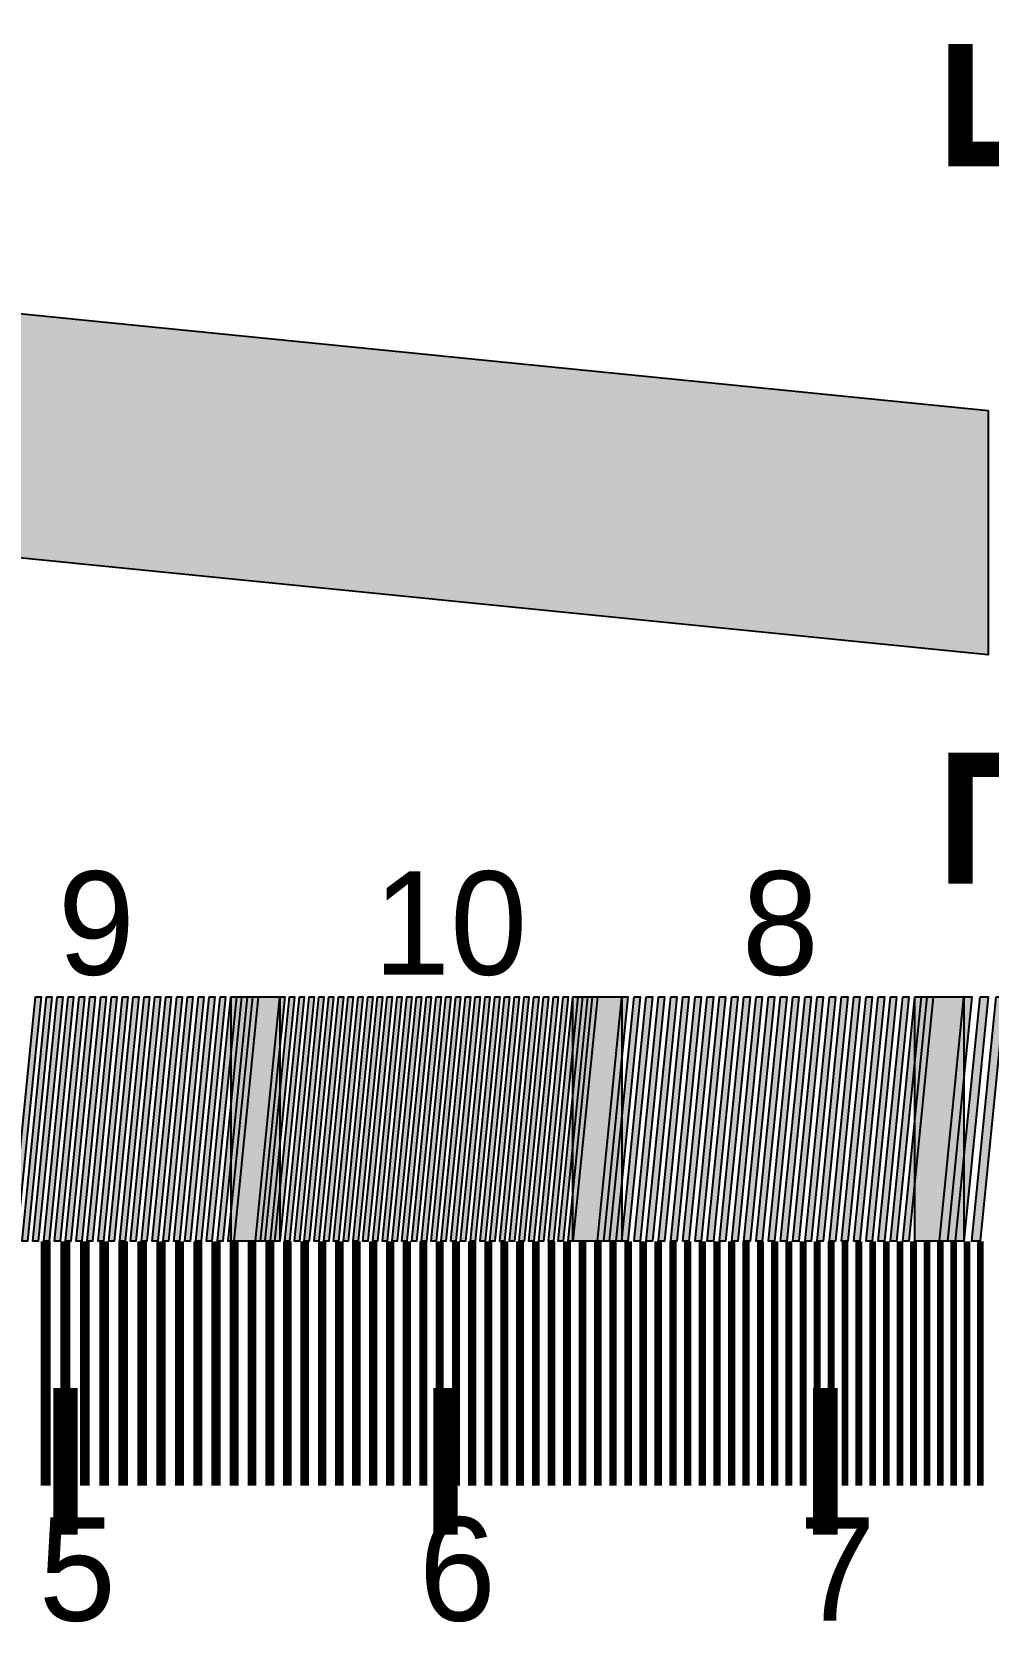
# Model space of a CAD drawing. Header units: millimetres. Extents: x 0 to 1582, y 0 to 984.
# Drawn here: x 754.5 to 911.1, y 181.9 to 442.3 of the extents above; entities that cross this region are included whole.
import ezdxf

# ---------------------------------------------------------------- set-up
doc = ezdxf.new("R2010")
doc.units = ezdxf.units.MM
for name, color, linetype in [('LABELS', 7, 'Continuous'), ('PERIPHERY', 7, 'Continuous'), ('SFR', 7, 'Continuous')]:
    doc.layers.add(name, color=color, linetype=linetype)

msp = doc.modelspace()

# ---------------------------------------------------------------- hatches: boundary and pattern name
at = {"layer": 'PERIPHERY', "true_color": 0x000000}
h = msp.add_hatch(color=7, dxfattribs=at)
h.dxf.hatch_style = 1
h.paths.add_polyline_path([(755.12, 284.25), (756.01, 284.25), (752.01, 244.25), (751.12, 244.25), (755.12, 284.25)])
h = msp.add_hatch(color=7, dxfattribs=at)
h.dxf.hatch_style = 1
h.paths.add_polyline_path([(756.9, 284.25), (757.78, 284.25), (753.78, 244.25), (752.9, 244.25), (756.9, 284.25)])
h = msp.add_hatch(color=7, dxfattribs=at)
h.dxf.hatch_style = 1
h.paths.add_polyline_path([(758.67, 284.25), (759.56, 284.25), (755.56, 244.25), (754.67, 244.25), (758.67, 284.25)])
h = msp.add_hatch(color=7, dxfattribs=at)
h.dxf.hatch_style = 1
h.paths.add_polyline_path([(760.45, 284.25), (761.34, 284.25), (757.34, 244.25), (756.45, 244.25), (760.45, 284.25)])
h = msp.add_hatch(color=7, dxfattribs=at)
h.dxf.hatch_style = 1
h.paths.add_polyline_path([(762.23, 284.25), (763.12, 284.25), (759.12, 244.25), (758.23, 244.25), (762.23, 284.25)])
h = msp.add_hatch(color=7, dxfattribs=at)
h.dxf.hatch_style = 1
h.paths.add_polyline_path([(764.01, 284.25), (764.89, 284.25), (760.9, 244.25), (760.01, 244.25), (764.01, 284.25)])
h = msp.add_hatch(color=7, dxfattribs=at)
h.dxf.hatch_style = 1
h.paths.add_polyline_path([(765.78, 284.25), (766.67, 284.25), (762.67, 244.25), (761.78, 244.25), (765.78, 284.25)])
h = msp.add_hatch(color=7, dxfattribs=at)
h.dxf.hatch_style = 1
h.paths.add_polyline_path([(767.56, 284.25), (768.45, 284.25), (764.45, 244.25), (763.56, 244.25), (767.56, 284.25)])
h = msp.add_hatch(color=7, dxfattribs=at)
h.dxf.hatch_style = 1
h.paths.add_polyline_path([(769.34, 284.25), (770.23, 284.25), (766.23, 244.25), (765.34, 244.25), (769.34, 284.25)])
h = msp.add_hatch(color=7, dxfattribs=at)
h.dxf.hatch_style = 1
h.paths.add_polyline_path([(771.12, 284.25), (772, 284.25), (768.01, 244.25), (767.12, 244.25), (771.12, 284.25)])
h = msp.add_hatch(color=7, dxfattribs=at)
h.dxf.hatch_style = 1
h.paths.add_polyline_path([(772.89, 284.25), (773.78, 284.25), (769.78, 244.25), (768.89, 244.25), (772.89, 284.25)])
h = msp.add_hatch(color=7, dxfattribs=at)
h.dxf.hatch_style = 1
h.paths.add_polyline_path([(774.67, 284.25), (775.56, 284.25), (771.56, 244.25), (770.67, 244.25), (774.67, 284.25)])
h = msp.add_hatch(color=7, dxfattribs=at)
h.dxf.hatch_style = 1
h.paths.add_polyline_path([(776.45, 284.25), (777.34, 284.25), (773.34, 244.25), (772.45, 244.25), (776.45, 284.25)])
h = msp.add_hatch(color=7, dxfattribs=at)
h.dxf.hatch_style = 1
h.paths.add_polyline_path([(778.23, 284.25), (779.12, 284.25), (775.12, 244.25), (774.23, 244.25), (778.23, 284.25)])
h = msp.add_hatch(color=7, dxfattribs=at)
h.dxf.hatch_style = 1
h.paths.add_polyline_path([(780, 284.25), (780.89, 284.25), (776.9, 244.25), (776.01, 244.25), (780, 284.25)])
h = msp.add_hatch(color=7, dxfattribs=at)
h.dxf.hatch_style = 1
h.paths.add_polyline_path([(781.78, 284.25), (782.67, 284.25), (778.67, 244.25), (777.78, 244.25), (781.78, 284.25)])
h = msp.add_hatch(color=7, dxfattribs=at)
h.dxf.hatch_style = 1
h.paths.add_polyline_path([(783.56, 284.25), (784.45, 284.25), (780.45, 244.25), (779.56, 244.25), (783.56, 284.25)])
h = msp.add_hatch(color=7, dxfattribs=at)
h.dxf.hatch_style = 1
h.paths.add_polyline_path([(785.34, 284.25), (786.23, 284.25), (782.23, 244.25), (781.34, 244.25), (785.34, 284.25)])
h = msp.add_hatch(color=7, dxfattribs=at)
h.dxf.hatch_style = 1
h.paths.add_polyline_path([(787.11, 284.25), (788.01, 284.25), (784, 244.25), (783.12, 244.25), (787.11, 284.25)])
h = msp.add_hatch(color=7, dxfattribs=at)
h.dxf.hatch_style = 1
h.paths.add_polyline_path([(788.89, 284.25), (789.78, 284.25), (785.78, 244.25), (784.89, 244.25), (788.89, 284.25)])
h = msp.add_hatch(color=7, dxfattribs=at)
h.dxf.hatch_style = 1
h.paths.add_polyline_path([(790.67, 284.25), (791.56, 284.25), (787.56, 244.25), (786.67, 244.25), (790.67, 284.25)])
h = msp.add_hatch(color=7, dxfattribs=at)
h.dxf.hatch_style = 1
h.paths.add_polyline_path([(787.12, 284.25), (795.12, 284.25), (795.12, 244.25), (787.12, 244.25), (787.12, 284.25)])
h = msp.add_hatch(color=7, dxfattribs=at)
h.dxf.hatch_style = 1
h.paths.add_polyline_path([(795.12, 284.25), (795.92, 284.25), (791.92, 244.25), (791.12, 244.25), (795.12, 284.25)])
h = msp.add_hatch(color=7, dxfattribs=at)
h.dxf.hatch_style = 1
h.paths.add_polyline_path([(796.72, 284.25), (797.52, 284.25), (793.52, 244.25), (792.72, 244.25), (796.72, 284.25)])
h = msp.add_hatch(color=7, dxfattribs=at)
h.dxf.hatch_style = 1
h.paths.add_polyline_path([(798.32, 284.25), (799.12, 284.25), (795.12, 244.25), (794.32, 244.25), (798.32, 284.25)])
h = msp.add_hatch(color=7, dxfattribs=at)
h.dxf.hatch_style = 1
h.paths.add_polyline_path([(799.92, 284.25), (800.72, 284.25), (796.72, 244.25), (795.92, 244.25), (799.92, 284.25)])
h = msp.add_hatch(color=7, dxfattribs=at)
h.dxf.hatch_style = 1
h.paths.add_polyline_path([(801.52, 284.25), (802.32, 284.25), (798.32, 244.25), (797.52, 244.25), (801.52, 284.25)])
h = msp.add_hatch(color=7, dxfattribs=at)
h.dxf.hatch_style = 1
h.paths.add_polyline_path([(803.12, 284.25), (803.92, 284.25), (799.92, 244.25), (799.12, 244.25), (803.12, 284.25)])
h = msp.add_hatch(color=7, dxfattribs=at)
h.dxf.hatch_style = 1
h.paths.add_polyline_path([(804.72, 284.25), (805.52, 284.25), (801.52, 244.25), (800.72, 244.25), (804.72, 284.25)])
h = msp.add_hatch(color=7, dxfattribs=at)
h.dxf.hatch_style = 1
h.paths.add_polyline_path([(806.32, 284.25), (807.12, 284.25), (803.12, 244.25), (802.32, 244.25), (806.32, 284.25)])
h = msp.add_hatch(color=7, dxfattribs=at)
h.dxf.hatch_style = 1
h.paths.add_polyline_path([(807.92, 284.25), (808.72, 284.25), (804.72, 244.25), (803.92, 244.25), (807.92, 284.25)])
h = msp.add_hatch(color=7, dxfattribs=at)
h.dxf.hatch_style = 1
h.paths.add_polyline_path([(809.52, 284.25), (810.32, 284.25), (806.32, 244.25), (805.52, 244.25), (809.52, 284.25)])
h = msp.add_hatch(color=7, dxfattribs=at)
h.dxf.hatch_style = 1
h.paths.add_polyline_path([(811.12, 284.25), (811.92, 284.25), (807.92, 244.25), (807.12, 244.25), (811.12, 284.25)])
h = msp.add_hatch(color=7, dxfattribs=at)
h.dxf.hatch_style = 1
h.paths.add_polyline_path([(812.72, 284.25), (813.52, 284.25), (809.52, 244.25), (808.72, 244.25), (812.72, 284.25)])
h = msp.add_hatch(color=7, dxfattribs=at)
h.dxf.hatch_style = 1
h.paths.add_polyline_path([(814.32, 284.25), (815.12, 284.25), (811.12, 244.25), (810.32, 244.25), (814.32, 284.25)])
h = msp.add_hatch(color=7, dxfattribs=at)
h.dxf.hatch_style = 1
h.paths.add_polyline_path([(815.92, 284.25), (816.72, 284.25), (812.72, 244.25), (811.92, 244.25), (815.92, 284.25)])
h = msp.add_hatch(color=7, dxfattribs=at)
h.dxf.hatch_style = 1
h.paths.add_polyline_path([(817.52, 284.25), (818.32, 284.25), (814.32, 244.25), (813.52, 244.25), (817.52, 284.25)])
h = msp.add_hatch(color=7, dxfattribs=at)
h.dxf.hatch_style = 1
h.paths.add_polyline_path([(819.12, 284.25), (819.92, 284.25), (815.92, 244.25), (815.12, 244.25), (819.12, 284.25)])
h = msp.add_hatch(color=7, dxfattribs=at)
h.dxf.hatch_style = 1
h.paths.add_polyline_path([(820.72, 284.25), (821.52, 284.25), (817.52, 244.25), (816.72, 244.25), (820.72, 284.25)])
h = msp.add_hatch(color=7, dxfattribs=at)
h.dxf.hatch_style = 1
h.paths.add_polyline_path([(822.32, 284.25), (823.12, 284.25), (819.12, 244.25), (818.32, 244.25), (822.32, 284.25)])
h = msp.add_hatch(color=7, dxfattribs=at)
h.dxf.hatch_style = 1
h.paths.add_polyline_path([(823.92, 284.25), (824.72, 284.25), (820.72, 244.25), (819.92, 244.25), (823.92, 284.25)])
h = msp.add_hatch(color=7, dxfattribs=at)
h.dxf.hatch_style = 1
h.paths.add_polyline_path([(825.52, 284.25), (826.32, 284.25), (822.32, 244.25), (821.52, 244.25), (825.52, 284.25)])
h = msp.add_hatch(color=7, dxfattribs=at)
h.dxf.hatch_style = 1
h.paths.add_polyline_path([(827.12, 284.25), (827.92, 284.25), (823.92, 244.25), (823.12, 244.25), (827.12, 284.25)])
h = msp.add_hatch(color=7, dxfattribs=at)
h.dxf.hatch_style = 1
h.paths.add_polyline_path([(828.72, 284.25), (829.52, 284.25), (825.52, 244.25), (824.72, 244.25), (828.72, 284.25)])
h = msp.add_hatch(color=7, dxfattribs=at)
h.dxf.hatch_style = 1
h.paths.add_polyline_path([(830.32, 284.25), (831.12, 284.25), (827.12, 244.25), (826.32, 244.25), (830.32, 284.25)])
h = msp.add_hatch(color=7, dxfattribs=at)
h.dxf.hatch_style = 1
h.paths.add_polyline_path([(831.92, 284.25), (832.72, 284.25), (828.72, 244.25), (827.92, 244.25), (831.92, 284.25)])
h = msp.add_hatch(color=7, dxfattribs=at)
h.dxf.hatch_style = 1
h.paths.add_polyline_path([(833.52, 284.25), (834.32, 284.25), (830.32, 244.25), (829.52, 244.25), (833.52, 284.25)])
h = msp.add_hatch(color=7, dxfattribs=at)
h.dxf.hatch_style = 1
h.paths.add_polyline_path([(835.12, 284.25), (835.92, 284.25), (831.92, 244.25), (831.12, 244.25), (835.12, 284.25)])
h = msp.add_hatch(color=7, dxfattribs=at)
h.dxf.hatch_style = 1
h.paths.add_polyline_path([(836.72, 284.25), (837.52, 284.25), (833.52, 244.25), (832.72, 244.25), (836.72, 284.25)])
h = msp.add_hatch(color=7, dxfattribs=at)
h.dxf.hatch_style = 1
h.paths.add_polyline_path([(838.32, 284.25), (839.12, 284.25), (835.12, 244.25), (834.32, 244.25), (838.32, 284.25)])
h = msp.add_hatch(color=7, dxfattribs=at)
h.dxf.hatch_style = 1
h.paths.add_polyline_path([(839.92, 284.25), (840.72, 284.25), (836.72, 244.25), (835.92, 244.25), (839.92, 284.25)])
h = msp.add_hatch(color=7, dxfattribs=at)
h.dxf.hatch_style = 1
h.paths.add_polyline_path([(841.52, 284.25), (842.32, 284.25), (838.32, 244.25), (837.52, 244.25), (841.52, 284.25)])
h = msp.add_hatch(color=7, dxfattribs=at)
h.dxf.hatch_style = 1
h.paths.add_polyline_path([(843.12, 284.25), (843.92, 284.25), (839.92, 244.25), (839.12, 244.25), (843.12, 284.25)])
h = msp.add_hatch(color=7, dxfattribs=at)
h.dxf.hatch_style = 1
h.paths.add_polyline_path([(844.72, 284.25), (845.52, 284.25), (841.52, 244.25), (840.72, 244.25), (844.72, 284.25)])
h = msp.add_hatch(color=7, dxfattribs=at)
h.dxf.hatch_style = 1
h.paths.add_polyline_path([(846.32, 284.25), (847.12, 284.25), (843.12, 244.25), (842.32, 244.25), (846.32, 284.25)])
h = msp.add_hatch(color=7, dxfattribs=at)
h.dxf.hatch_style = 1
h.paths.add_polyline_path([(843.12, 284.25), (851.12, 284.25), (851.12, 244.25), (843.12, 244.25), (843.12, 284.25)])
h = msp.add_hatch(color=7, dxfattribs=at)
h.dxf.hatch_style = 1
h.paths.add_polyline_path([(851.12, 284.25), (852.12, 284.25), (848.12, 244.25), (847.12, 244.25), (851.12, 284.25)])
h = msp.add_hatch(color=7, dxfattribs=at)
h.dxf.hatch_style = 1
h.paths.add_polyline_path([(853.12, 284.25), (854.12, 284.25), (850.12, 244.25), (849.12, 244.25), (853.12, 284.25)])
h = msp.add_hatch(color=7, dxfattribs=at)
h.dxf.hatch_style = 1
h.paths.add_polyline_path([(855.12, 284.25), (856.12, 284.25), (852.12, 244.25), (851.12, 244.25), (855.12, 284.25)])
h = msp.add_hatch(color=7, dxfattribs=at)
h.dxf.hatch_style = 1
h.paths.add_polyline_path([(857.12, 284.25), (858.12, 284.25), (854.12, 244.25), (853.12, 244.25), (857.12, 284.25)])
h = msp.add_hatch(color=7, dxfattribs=at)
h.dxf.hatch_style = 1
h.paths.add_polyline_path([(859.12, 284.25), (860.12, 284.25), (856.12, 244.25), (855.12, 244.25), (859.12, 284.25)])
h = msp.add_hatch(color=7, dxfattribs=at)
h.dxf.hatch_style = 1
h.paths.add_polyline_path([(861.12, 284.25), (862.12, 284.25), (858.12, 244.25), (857.12, 244.25), (861.12, 284.25)])
h = msp.add_hatch(color=7, dxfattribs=at)
h.dxf.hatch_style = 1
h.paths.add_polyline_path([(863.12, 284.25), (864.12, 284.25), (860.12, 244.25), (859.12, 244.25), (863.12, 284.25)])
h = msp.add_hatch(color=7, dxfattribs=at)
h.dxf.hatch_style = 1
h.paths.add_polyline_path([(865.12, 284.25), (866.12, 284.25), (862.12, 244.25), (861.12, 244.25), (865.12, 284.25)])
h = msp.add_hatch(color=7, dxfattribs=at)
h.dxf.hatch_style = 1
h.paths.add_polyline_path([(867.12, 284.25), (868.12, 284.25), (864.12, 244.25), (863.12, 244.25), (867.12, 284.25)])
h = msp.add_hatch(color=7, dxfattribs=at)
h.dxf.hatch_style = 1
h.paths.add_polyline_path([(869.12, 284.25), (870.12, 284.25), (866.12, 244.25), (865.12, 244.25), (869.12, 284.25)])
h = msp.add_hatch(color=7, dxfattribs=at)
h.dxf.hatch_style = 1
h.paths.add_polyline_path([(871.12, 284.25), (872.12, 284.25), (868.12, 244.25), (867.12, 244.25), (871.12, 284.25)])
h = msp.add_hatch(color=7, dxfattribs=at)
h.dxf.hatch_style = 1
h.paths.add_polyline_path([(873.12, 284.25), (874.12, 284.25), (870.12, 244.25), (869.12, 244.25), (873.12, 284.25)])
h = msp.add_hatch(color=7, dxfattribs=at)
h.dxf.hatch_style = 1
h.paths.add_polyline_path([(875.12, 284.25), (876.12, 284.25), (872.12, 244.25), (871.12, 244.25), (875.12, 284.25)])
h = msp.add_hatch(color=7, dxfattribs=at)
h.dxf.hatch_style = 1
h.paths.add_polyline_path([(877.12, 284.25), (878.12, 284.25), (874.12, 244.25), (873.12, 244.25), (877.12, 284.25)])
h = msp.add_hatch(color=7, dxfattribs=at)
h.dxf.hatch_style = 1
h.paths.add_polyline_path([(879.12, 284.25), (880.12, 284.25), (876.12, 244.25), (875.12, 244.25), (879.12, 284.25)])
h = msp.add_hatch(color=7, dxfattribs=at)
h.dxf.hatch_style = 1
h.paths.add_polyline_path([(881.12, 284.25), (882.12, 284.25), (878.12, 244.25), (877.12, 244.25), (881.12, 284.25)])
h = msp.add_hatch(color=7, dxfattribs=at)
h.dxf.hatch_style = 1
h.paths.add_polyline_path([(883.12, 284.25), (884.12, 284.25), (880.12, 244.25), (879.12, 244.25), (883.12, 284.25)])
h = msp.add_hatch(color=7, dxfattribs=at)
h.dxf.hatch_style = 1
h.paths.add_polyline_path([(885.12, 284.25), (886.12, 284.25), (882.12, 244.25), (881.12, 244.25), (885.12, 284.25)])
h = msp.add_hatch(color=7, dxfattribs=at)
h.dxf.hatch_style = 1
h.paths.add_polyline_path([(887.12, 284.25), (888.12, 284.25), (884.12, 244.25), (883.12, 244.25), (887.12, 284.25)])
h = msp.add_hatch(color=7, dxfattribs=at)
h.dxf.hatch_style = 1
h.paths.add_polyline_path([(889.12, 284.25), (890.12, 284.25), (886.12, 244.25), (885.12, 244.25), (889.12, 284.25)])
h = msp.add_hatch(color=7, dxfattribs=at)
h.dxf.hatch_style = 1
h.paths.add_polyline_path([(891.12, 284.25), (892.12, 284.25), (888.12, 244.25), (887.12, 244.25), (891.12, 284.25)])
h = msp.add_hatch(color=7, dxfattribs=at)
h.dxf.hatch_style = 1
h.paths.add_polyline_path([(893.12, 284.25), (894.12, 284.25), (890.12, 244.25), (889.12, 244.25), (893.12, 284.25)])
h = msp.add_hatch(color=7, dxfattribs=at)
h.dxf.hatch_style = 1
h.paths.add_polyline_path([(895.12, 284.25), (896.12, 284.25), (892.12, 244.25), (891.12, 244.25), (895.12, 284.25)])
h = msp.add_hatch(color=7, dxfattribs=at)
h.dxf.hatch_style = 1
h.paths.add_polyline_path([(897.12, 284.25), (898.12, 284.25), (894.12, 244.25), (893.12, 244.25), (897.12, 284.25)])
h = msp.add_hatch(color=7, dxfattribs=at)
h.dxf.hatch_style = 1
h.paths.add_polyline_path([(899.12, 284.25), (900.12, 284.25), (896.12, 244.25), (895.12, 244.25), (899.12, 284.25)])
h = msp.add_hatch(color=7, dxfattribs=at)
h.dxf.hatch_style = 1
h.paths.add_polyline_path([(901.12, 284.25), (902.12, 284.25), (898.12, 244.25), (897.12, 244.25), (901.12, 284.25)])
h = msp.add_hatch(color=7, dxfattribs=at)
h.dxf.hatch_style = 1
h.paths.add_polyline_path([(899.12, 284.25), (907.12, 284.25), (907.12, 244.25), (899.12, 244.25), (899.12, 284.25)])
h = msp.add_hatch(color=7, dxfattribs=at)
h.dxf.hatch_style = 1
h.paths.add_polyline_path([(907.12, 284.25), (908.45, 284.25), (904.45, 244.25), (903.12, 244.25), (907.12, 284.25)])
h = msp.add_hatch(color=7, dxfattribs=at)
h.dxf.hatch_style = 1
h.paths.add_polyline_path([(909.78, 284.25), (911.12, 284.25), (907.12, 244.25), (905.79, 244.25), (909.78, 284.25)])
h = msp.add_hatch(color=7, dxfattribs=at)
h.dxf.hatch_style = 1
h.paths.add_polyline_path([(912.45, 284.25), (913.79, 284.25), (909.78, 244.25), (908.45, 244.25), (912.45, 284.25)])
at = {"layer": 'SFR', "true_color": 0x000000}
h = msp.add_hatch(color=7, dxfattribs=at)
h.dxf.hatch_style = 1
h.paths.add_polyline_path([(671.12, 364.25), (671.12, 404.25), (911.12, 380.25), (911.12, 340.25), (671.12, 364.25)])

# ---------------------------------------------------------------- linework, layer by layer
at = {"layer": 'PERIPHERY', "color": 250}
for points in [[(755.12, 284.25), (756.01, 284.25), (752.01, 244.25), (751.12, 244.25), (755.12, 284.25)], [(756.9, 284.25), (757.78, 284.25), (753.78, 244.25), (752.9, 244.25), (756.9, 284.25)], [(758.67, 284.25), (759.56, 284.25), (755.56, 244.25), (754.67, 244.25), (758.67, 284.25)], [(760.45, 284.25), (761.34, 284.25), (757.34, 244.25), (756.45, 244.25), (760.45, 284.25)], [(762.23, 284.25), (763.12, 284.25), (759.12, 244.25), (758.23, 244.25), (762.23, 284.25)], [(764.01, 284.25), (764.89, 284.25), (760.9, 244.25), (760.01, 244.25), (764.01, 284.25)], [(765.78, 284.25), (766.67, 284.25), (762.67, 244.25), (761.78, 244.25), (765.78, 284.25)], [(767.56, 284.25), (768.45, 284.25), (764.45, 244.25), (763.56, 244.25), (767.56, 284.25)], [(769.34, 284.25), (770.23, 284.25), (766.23, 244.25), (765.34, 244.25), (769.34, 284.25)], [(771.12, 284.25), (772, 284.25), (768.01, 244.25), (767.12, 244.25), (771.12, 284.25)], [(772.89, 284.25), (773.78, 284.25), (769.78, 244.25), (768.89, 244.25), (772.89, 284.25)], [(774.67, 284.25), (775.56, 284.25), (771.56, 244.25), (770.67, 244.25), (774.67, 284.25)], [(776.45, 284.25), (777.34, 284.25), (773.34, 244.25), (772.45, 244.25), (776.45, 284.25)], [(778.23, 284.25), (779.12, 284.25), (775.12, 244.25), (774.23, 244.25), (778.23, 284.25)], [(780, 284.25), (780.89, 284.25), (776.9, 244.25), (776.01, 244.25), (780, 284.25)], [(781.78, 284.25), (782.67, 284.25), (778.67, 244.25), (777.78, 244.25), (781.78, 284.25)], [(783.56, 284.25), (784.45, 284.25), (780.45, 244.25), (779.56, 244.25), (783.56, 284.25)], [(785.34, 284.25), (786.23, 284.25), (782.23, 244.25), (781.34, 244.25), (785.34, 284.25)], [(787.11, 284.25), (788.01, 284.25), (784, 244.25), (783.12, 244.25), (787.11, 284.25)], [(788.89, 284.25), (789.78, 284.25), (785.78, 244.25), (784.89, 244.25), (788.89, 284.25)], [(790.67, 284.25), (791.56, 284.25), (787.56, 244.25), (786.67, 244.25), (790.67, 284.25)], [(787.12, 284.25), (795.12, 284.25), (795.12, 244.25), (787.12, 244.25), (787.12, 284.25)], [(795.12, 284.25), (795.92, 284.25), (791.92, 244.25), (791.12, 244.25), (795.12, 284.25)], [(796.72, 284.25), (797.52, 284.25), (793.52, 244.25), (792.72, 244.25), (796.72, 284.25)], [(798.32, 284.25), (799.12, 284.25), (795.12, 244.25), (794.32, 244.25), (798.32, 284.25)], [(799.92, 284.25), (800.72, 284.25), (796.72, 244.25), (795.92, 244.25), (799.92, 284.25)], [(801.52, 284.25), (802.32, 284.25), (798.32, 244.25), (797.52, 244.25), (801.52, 284.25)], [(803.12, 284.25), (803.92, 284.25), (799.92, 244.25), (799.12, 244.25), (803.12, 284.25)], [(804.72, 284.25), (805.52, 284.25), (801.52, 244.25), (800.72, 244.25), (804.72, 284.25)], [(806.32, 284.25), (807.12, 284.25), (803.12, 244.25), (802.32, 244.25), (806.32, 284.25)], [(807.92, 284.25), (808.72, 284.25), (804.72, 244.25), (803.92, 244.25), (807.92, 284.25)], [(809.52, 284.25), (810.32, 284.25), (806.32, 244.25), (805.52, 244.25), (809.52, 284.25)], [(811.12, 284.25), (811.92, 284.25), (807.92, 244.25), (807.12, 244.25), (811.12, 284.25)], [(812.72, 284.25), (813.52, 284.25), (809.52, 244.25), (808.72, 244.25), (812.72, 284.25)], [(814.32, 284.25), (815.12, 284.25), (811.12, 244.25), (810.32, 244.25), (814.32, 284.25)], [(815.92, 284.25), (816.72, 284.25), (812.72, 244.25), (811.92, 244.25), (815.92, 284.25)], [(817.52, 284.25), (818.32, 284.25), (814.32, 244.25), (813.52, 244.25), (817.52, 284.25)], [(819.12, 284.25), (819.92, 284.25), (815.92, 244.25), (815.12, 244.25), (819.12, 284.25)], [(820.72, 284.25), (821.52, 284.25), (817.52, 244.25), (816.72, 244.25), (820.72, 284.25)], [(822.32, 284.25), (823.12, 284.25), (819.12, 244.25), (818.32, 244.25), (822.32, 284.25)], [(823.92, 284.25), (824.72, 284.25), (820.72, 244.25), (819.92, 244.25), (823.92, 284.25)], [(825.52, 284.25), (826.32, 284.25), (822.32, 244.25), (821.52, 244.25), (825.52, 284.25)], [(827.12, 284.25), (827.92, 284.25), (823.92, 244.25), (823.12, 244.25), (827.12, 284.25)], [(828.72, 284.25), (829.52, 284.25), (825.52, 244.25), (824.72, 244.25), (828.72, 284.25)], [(830.32, 284.25), (831.12, 284.25), (827.12, 244.25), (826.32, 244.25), (830.32, 284.25)], [(831.92, 284.25), (832.72, 284.25), (828.72, 244.25), (827.92, 244.25), (831.92, 284.25)], [(833.52, 284.25), (834.32, 284.25), (830.32, 244.25), (829.52, 244.25), (833.52, 284.25)], [(835.12, 284.25), (835.92, 284.25), (831.92, 244.25), (831.12, 244.25), (835.12, 284.25)], [(836.72, 284.25), (837.52, 284.25), (833.52, 244.25), (832.72, 244.25), (836.72, 284.25)], [(838.32, 284.25), (839.12, 284.25), (835.12, 244.25), (834.32, 244.25), (838.32, 284.25)], [(839.92, 284.25), (840.72, 284.25), (836.72, 244.25), (835.92, 244.25), (839.92, 284.25)], [(841.52, 284.25), (842.32, 284.25), (838.32, 244.25), (837.52, 244.25), (841.52, 284.25)], [(843.12, 284.25), (843.92, 284.25), (839.92, 244.25), (839.12, 244.25), (843.12, 284.25)], [(844.72, 284.25), (845.52, 284.25), (841.52, 244.25), (840.72, 244.25), (844.72, 284.25)], [(846.32, 284.25), (847.12, 284.25), (843.12, 244.25), (842.32, 244.25), (846.32, 284.25)], [(843.12, 284.25), (851.12, 284.25), (851.12, 244.25), (843.12, 244.25), (843.12, 284.25)], [(851.12, 284.25), (852.12, 284.25), (848.12, 244.25), (847.12, 244.25), (851.12, 284.25)], [(853.12, 284.25), (854.12, 284.25), (850.12, 244.25), (849.12, 244.25), (853.12, 284.25)], [(855.12, 284.25), (856.12, 284.25), (852.12, 244.25), (851.12, 244.25), (855.12, 284.25)], [(857.12, 284.25), (858.12, 284.25), (854.12, 244.25), (853.12, 244.25), (857.12, 284.25)], [(859.12, 284.25), (860.12, 284.25), (856.12, 244.25), (855.12, 244.25), (859.12, 284.25)], [(861.12, 284.25), (862.12, 284.25), (858.12, 244.25), (857.12, 244.25), (861.12, 284.25)], [(863.12, 284.25), (864.12, 284.25), (860.12, 244.25), (859.12, 244.25), (863.12, 284.25)], [(865.12, 284.25), (866.12, 284.25), (862.12, 244.25), (861.12, 244.25), (865.12, 284.25)], [(867.12, 284.25), (868.12, 284.25), (864.12, 244.25), (863.12, 244.25), (867.12, 284.25)], [(869.12, 284.25), (870.12, 284.25), (866.12, 244.25), (865.12, 244.25), (869.12, 284.25)], [(871.12, 284.25), (872.12, 284.25), (868.12, 244.25), (867.12, 244.25), (871.12, 284.25)], [(873.12, 284.25), (874.12, 284.25), (870.12, 244.25), (869.12, 244.25), (873.12, 284.25)], [(875.12, 284.25), (876.12, 284.25), (872.12, 244.25), (871.12, 244.25), (875.12, 284.25)], [(877.12, 284.25), (878.12, 284.25), (874.12, 244.25), (873.12, 244.25), (877.12, 284.25)], [(879.12, 284.25), (880.12, 284.25), (876.12, 244.25), (875.12, 244.25), (879.12, 284.25)], [(881.12, 284.25), (882.12, 284.25), (878.12, 244.25), (877.12, 244.25), (881.12, 284.25)], [(883.12, 284.25), (884.12, 284.25), (880.12, 244.25), (879.12, 244.25), (883.12, 284.25)], [(885.12, 284.25), (886.12, 284.25), (882.12, 244.25), (881.12, 244.25), (885.12, 284.25)], [(887.12, 284.25), (888.12, 284.25), (884.12, 244.25), (883.12, 244.25), (887.12, 284.25)], [(889.12, 284.25), (890.12, 284.25), (886.12, 244.25), (885.12, 244.25), (889.12, 284.25)], [(891.12, 284.25), (892.12, 284.25), (888.12, 244.25), (887.12, 244.25), (891.12, 284.25)], [(893.12, 284.25), (894.12, 284.25), (890.12, 244.25), (889.12, 244.25), (893.12, 284.25)], [(895.12, 284.25), (896.12, 284.25), (892.12, 244.25), (891.12, 244.25), (895.12, 284.25)], [(897.12, 284.25), (898.12, 284.25), (894.12, 244.25), (893.12, 244.25), (897.12, 284.25)], [(899.12, 284.25), (900.12, 284.25), (896.12, 244.25), (895.12, 244.25), (899.12, 284.25)], [(901.12, 284.25), (902.12, 284.25), (898.12, 244.25), (897.12, 244.25), (901.12, 284.25)], [(899.12, 284.25), (907.12, 284.25), (907.12, 244.25), (899.12, 244.25), (899.12, 284.25)], [(907.12, 284.25), (908.45, 284.25), (904.45, 244.25), (903.12, 244.25), (907.12, 284.25)], [(909.78, 284.25), (911.12, 284.25), (907.12, 244.25), (905.79, 244.25), (909.78, 284.25)], [(912.45, 284.25), (913.79, 284.25), (909.78, 244.25), (908.45, 244.25), (912.45, 284.25)]]:
    msp.add_lwpolyline(points, close=True, dxfattribs=at)
at = {"layer": 'PERIPHERY', "color": 250, "lineweight": 35}
for points, const_width in [([(756.76, 244.25), (756.76, 204.25)], 1.62), ([(759.99, 244.25), (759.99, 204.25)], 1.6), ([(763.18, 244.25), (763.18, 204.25)], 1.59), ([(766.34, 244.25), (766.34, 204.25)], 1.57), ([(769.47, 244.25), (769.47, 204.25)], 1.56), ([(772.57, 244.25), (772.57, 204.25)], 1.54), ([(775.64, 244.25), (775.64, 204.25)], 1.53), ([(778.68, 244.25), (778.68, 204.25)], 1.51), ([(781.69, 244.25), (781.69, 204.25)], 1.5), ([(784.67, 244.25), (784.67, 204.25)], 1.49), ([(787.63, 244.25), (787.63, 204.25)], 1.47), ([(790.56, 244.25), (790.56, 204.25)], 1.46), ([(793.47, 244.25), (793.47, 204.25)], 1.45), ([(796.35, 244.25), (796.35, 204.25)], 1.44), ([(799.21, 244.25), (799.21, 204.25)], 1.42), ([(802.05, 244.25), (802.05, 204.25)], 1.41), ([(804.86, 244.25), (804.86, 204.25)], 1.4), ([(807.65, 244.25), (807.65, 204.25)], 1.39), ([(810.42, 244.25), (810.42, 204.25)], 1.38), ([(813.17, 244.25), (813.17, 204.25)], 1.37), ([(815.9, 244.25), (815.9, 204.25)], 1.36), ([(818.61, 244.25), (818.61, 204.25)], 1.35), ([(821.29, 244.25), (821.29, 204.25)], 1.34), ([(823.96, 244.25), (823.96, 204.25)], 1.33), ([(826.61, 244.25), (826.61, 204.25)], 1.32), ([(829.24, 244.25), (829.24, 204.25)], 1.31), ([(831.86, 244.25), (831.86, 204.25)], 1.3), ([(834.45, 244.25), (834.45, 204.25)], 1.29), ([(837.03, 244.25), (837.03, 204.25)], 1.28), ([(839.59, 244.25), (839.59, 204.25)], 1.28), ([(842.14, 244.25), (842.14, 204.25)], 1.27), ([(844.66, 244.25), (844.66, 204.25)], 1.26), ([(847.17, 244.25), (847.17, 204.25)], 1.25), ([(849.67, 244.25), (849.67, 204.25)], 1.24), ([(852.15, 244.25), (852.15, 204.25)], 1.24), ([(854.62, 244.25), (854.62, 204.25)], 1.23), ([(857.07, 244.25), (857.07, 204.25)], 1.22), ([(859.5, 244.25), (859.5, 204.25)], 1.21), ([(861.92, 244.25), (861.92, 204.25)], 1.21), ([(864.33, 244.25), (864.33, 204.25)], 1.2), ([(866.72, 244.25), (866.72, 204.25)], 1.19), ([(869.1, 244.25), (869.1, 204.25)], 1.19), ([(871.47, 244.25), (871.47, 204.25)], 1.18), ([(873.82, 244.25), (873.82, 204.25)], 1.17), ([(876.16, 244.25), (876.16, 204.25)], 1.17), ([(878.49, 244.25), (878.49, 204.25)], 1.16), ([(880.8, 244.25), (880.8, 204.25)], 1.15), ([(883.1, 244.25), (883.1, 204.25)], 1.15), ([(885.39, 244.25), (885.39, 204.25)], 1.14), ([(887.67, 244.25), (887.67, 204.25)], 1.14), ([(889.94, 244.25), (889.94, 204.25)], 1.13), ([(892.19, 244.25), (892.19, 204.25)], 1.12), ([(894.43, 244.25), (894.43, 204.25)], 1.12), ([(896.67, 244.25), (896.67, 204.25)], 1.11), ([(898.89, 244.25), (898.89, 204.25)], 1.11), ([(901.1, 244.25), (901.1, 204.25)], 1.1), ([(903.3, 244.25), (903.3, 204.25)], 1.1), ([(905.48, 244.25), (905.48, 204.25)], 1.09), ([(907.66, 244.25), (907.66, 204.25)], 1.09), ([(909.83, 244.25), (909.83, 204.25)], 1.08), ([(760.01, 220.25), (760.01, 196.25)], 4), ([(822.23, 220.25), (822.23, 196.25)], 4), ([(884.45, 220.25), (884.45, 196.25)], 4)]:
    msp.add_lwpolyline(points, dxfattribs=dict(at, const_width=const_width))
at = {"layer": 'PERIPHERY', "color": 250, "true_color": 0x000000}
for points in [[(755.12, 284.25), (751.12, 244.25), (752.01, 244.25)], [(752.01, 244.25), (756.01, 284.25), (755.12, 284.25)], [(756.9, 284.25), (752.9, 244.25), (753.78, 244.25)], [(753.78, 244.25), (757.78, 284.25), (756.9, 284.25)], [(758.67, 284.25), (754.67, 244.25), (755.56, 244.25)], [(755.56, 244.25), (759.56, 284.25), (758.67, 284.25)], [(760.45, 284.25), (756.45, 244.25), (757.34, 244.25)], [(757.34, 244.25), (761.34, 284.25), (760.45, 284.25)], [(762.23, 284.25), (758.23, 244.25), (759.12, 244.25)], [(759.12, 244.25), (763.12, 284.25), (762.23, 284.25)], [(764.01, 284.25), (760.01, 244.25), (760.9, 244.25)], [(760.9, 244.25), (764.89, 284.25), (764.01, 284.25)], [(765.78, 284.25), (761.78, 244.25), (762.67, 244.25)], [(762.67, 244.25), (766.67, 284.25), (765.78, 284.25)], [(767.56, 284.25), (763.56, 244.25), (764.45, 244.25)], [(764.45, 244.25), (768.45, 284.25), (767.56, 284.25)], [(769.34, 284.25), (765.34, 244.25), (766.23, 244.25)], [(766.23, 244.25), (770.23, 284.25), (769.34, 284.25)], [(771.12, 284.25), (767.12, 244.25), (768.01, 244.25)], [(768.01, 244.25), (772, 284.25), (771.12, 284.25)], [(772.89, 284.25), (768.89, 244.25), (769.78, 244.25)], [(769.78, 244.25), (773.78, 284.25), (772.89, 284.25)], [(774.67, 284.25), (770.67, 244.25), (771.56, 244.25)], [(771.56, 244.25), (775.56, 284.25), (774.67, 284.25)], [(776.45, 284.25), (772.45, 244.25), (773.34, 244.25)], [(773.34, 244.25), (777.34, 284.25), (776.45, 284.25)], [(778.23, 284.25), (774.23, 244.25), (775.12, 244.25)], [(775.12, 244.25), (779.12, 284.25), (778.23, 284.25)], [(780, 284.25), (776.01, 244.25), (776.9, 244.25)], [(776.9, 244.25), (780.89, 284.25), (780, 284.25)], [(781.78, 284.25), (777.78, 244.25), (778.67, 244.25)], [(778.67, 244.25), (782.67, 284.25), (781.78, 284.25)], [(783.56, 284.25), (779.56, 244.25), (780.45, 244.25)], [(780.45, 244.25), (784.45, 284.25), (783.56, 284.25)], [(785.34, 284.25), (781.34, 244.25), (782.23, 244.25)], [(782.23, 244.25), (786.23, 284.25), (785.34, 284.25)], [(787.11, 284.25), (783.12, 244.25), (784, 244.25)], [(784, 244.25), (788.01, 284.25), (787.11, 284.25)], [(788.89, 284.25), (784.89, 244.25), (785.78, 244.25)], [(785.78, 244.25), (789.78, 284.25), (788.89, 284.25)], [(790.67, 284.25), (786.67, 244.25), (787.56, 244.25)], [(787.12, 284.25), (787.12, 244.25), (795.12, 244.25)], [(795.12, 244.25), (795.12, 284.25), (787.12, 284.25)], [(787.56, 244.25), (791.56, 284.25), (790.67, 284.25)], [(795.12, 284.25), (791.12, 244.25), (791.92, 244.25)], [(791.92, 244.25), (795.92, 284.25), (795.12, 284.25)], [(796.72, 284.25), (792.72, 244.25), (793.52, 244.25)], [(793.52, 244.25), (797.52, 284.25), (796.72, 284.25)], [(798.32, 284.25), (794.32, 244.25), (795.12, 244.25)], [(795.12, 244.25), (799.12, 284.25), (798.32, 284.25)], [(799.92, 284.25), (795.92, 244.25), (796.72, 244.25)], [(796.72, 244.25), (800.72, 284.25), (799.92, 284.25)], [(801.52, 284.25), (797.52, 244.25), (798.32, 244.25)], [(798.32, 244.25), (802.32, 284.25), (801.52, 284.25)], [(803.12, 284.25), (799.12, 244.25), (799.92, 244.25)], [(799.92, 244.25), (803.92, 284.25), (803.12, 284.25)], [(804.72, 284.25), (800.72, 244.25), (801.52, 244.25)], [(801.52, 244.25), (805.52, 284.25), (804.72, 284.25)], [(806.32, 284.25), (802.32, 244.25), (803.12, 244.25)], [(803.12, 244.25), (807.12, 284.25), (806.32, 284.25)], [(807.92, 284.25), (803.92, 244.25), (804.72, 244.25)], [(804.72, 244.25), (808.72, 284.25), (807.92, 284.25)], [(809.52, 284.25), (805.52, 244.25), (806.32, 244.25)], [(806.32, 244.25), (810.32, 284.25), (809.52, 284.25)], [(811.12, 284.25), (807.12, 244.25), (807.92, 244.25)], [(807.92, 244.25), (811.92, 284.25), (811.12, 284.25)], [(812.72, 284.25), (808.72, 244.25), (809.52, 244.25)], [(809.52, 244.25), (813.52, 284.25), (812.72, 284.25)], [(814.32, 284.25), (810.32, 244.25), (811.12, 244.25)], [(811.12, 244.25), (815.12, 284.25), (814.32, 284.25)], [(815.92, 284.25), (811.92, 244.25), (812.72, 244.25)], [(812.72, 244.25), (816.72, 284.25), (815.92, 284.25)], [(817.52, 284.25), (813.52, 244.25), (814.32, 244.25)], [(814.32, 244.25), (818.32, 284.25), (817.52, 284.25)], [(819.12, 284.25), (815.12, 244.25), (815.92, 244.25)], [(815.92, 244.25), (819.92, 284.25), (819.12, 284.25)], [(820.72, 284.25), (816.72, 244.25), (817.52, 244.25)], [(817.52, 244.25), (821.52, 284.25), (820.72, 284.25)], [(822.32, 284.25), (818.32, 244.25), (819.12, 244.25)], [(819.12, 244.25), (823.12, 284.25), (822.32, 284.25)], [(823.92, 284.25), (819.92, 244.25), (820.72, 244.25)], [(820.72, 244.25), (824.72, 284.25), (823.92, 284.25)], [(825.52, 284.25), (821.52, 244.25), (822.32, 244.25)], [(822.32, 244.25), (826.32, 284.25), (825.52, 284.25)], [(827.12, 284.25), (823.12, 244.25), (823.92, 244.25)], [(823.92, 244.25), (827.92, 284.25), (827.12, 284.25)], [(828.72, 284.25), (824.72, 244.25), (825.52, 244.25)], [(825.52, 244.25), (829.52, 284.25), (828.72, 284.25)], [(830.32, 284.25), (826.32, 244.25), (827.12, 244.25)], [(827.12, 244.25), (831.12, 284.25), (830.32, 284.25)], [(831.92, 284.25), (827.92, 244.25), (828.72, 244.25)], [(828.72, 244.25), (832.72, 284.25), (831.92, 284.25)], [(833.52, 284.25), (829.52, 244.25), (830.32, 244.25)], [(830.32, 244.25), (834.32, 284.25), (833.52, 284.25)], [(835.12, 284.25), (831.12, 244.25), (831.92, 244.25)], [(831.92, 244.25), (835.92, 284.25), (835.12, 284.25)], [(836.72, 284.25), (832.72, 244.25), (833.52, 244.25)], [(833.52, 244.25), (837.52, 284.25), (836.72, 284.25)], [(838.32, 284.25), (834.32, 244.25), (835.12, 244.25)], [(835.12, 244.25), (839.12, 284.25), (838.32, 284.25)], [(839.92, 284.25), (835.92, 244.25), (836.72, 244.25)], [(836.72, 244.25), (840.72, 284.25), (839.92, 284.25)], [(841.52, 284.25), (837.52, 244.25), (838.32, 244.25)], [(838.32, 244.25), (842.32, 284.25), (841.52, 284.25)], [(843.12, 284.25), (839.12, 244.25), (839.92, 244.25)], [(839.92, 244.25), (843.92, 284.25), (843.12, 284.25)], [(844.72, 284.25), (840.72, 244.25), (841.52, 244.25)], [(841.52, 244.25), (845.52, 284.25), (844.72, 284.25)], [(846.32, 284.25), (842.32, 244.25), (843.12, 244.25)], [(843.12, 284.25), (843.12, 244.25), (851.12, 244.25)], [(851.12, 244.25), (851.12, 284.25), (843.12, 284.25)], [(843.12, 244.25), (847.12, 284.25), (846.32, 284.25)], [(851.12, 284.25), (847.12, 244.25), (848.12, 244.25)], [(848.12, 244.25), (852.12, 284.25), (851.12, 284.25)], [(853.12, 284.25), (849.12, 244.25), (850.12, 244.25)], [(850.12, 244.25), (854.12, 284.25), (853.12, 284.25)], [(855.12, 284.25), (851.12, 244.25), (852.12, 244.25)], [(852.12, 244.25), (856.12, 284.25), (855.12, 284.25)], [(857.12, 284.25), (853.12, 244.25), (854.12, 244.25)], [(854.12, 244.25), (858.12, 284.25), (857.12, 284.25)], [(859.12, 284.25), (855.12, 244.25), (856.12, 244.25)], [(856.12, 244.25), (860.12, 284.25), (859.12, 284.25)], [(861.12, 284.25), (857.12, 244.25), (858.12, 244.25)], [(858.12, 244.25), (862.12, 284.25), (861.12, 284.25)], [(863.12, 284.25), (859.12, 244.25), (860.12, 244.25)], [(860.12, 244.25), (864.12, 284.25), (863.12, 284.25)], [(865.12, 284.25), (861.12, 244.25), (862.12, 244.25)], [(862.12, 244.25), (866.12, 284.25), (865.12, 284.25)], [(867.12, 284.25), (863.12, 244.25), (864.12, 244.25)], [(864.12, 244.25), (868.12, 284.25), (867.12, 284.25)], [(869.12, 284.25), (865.12, 244.25), (866.12, 244.25)], [(866.12, 244.25), (870.12, 284.25), (869.12, 284.25)], [(871.12, 284.25), (867.12, 244.25), (868.12, 244.25)], [(868.12, 244.25), (872.12, 284.25), (871.12, 284.25)], [(873.12, 284.25), (869.12, 244.25), (870.12, 244.25)], [(870.12, 244.25), (874.12, 284.25), (873.12, 284.25)], [(875.12, 284.25), (871.12, 244.25), (872.12, 244.25)], [(872.12, 244.25), (876.12, 284.25), (875.12, 284.25)], [(877.12, 284.25), (873.12, 244.25), (874.12, 244.25)], [(874.12, 244.25), (878.12, 284.25), (877.12, 284.25)], [(879.12, 284.25), (875.12, 244.25), (876.12, 244.25)], [(876.12, 244.25), (880.12, 284.25), (879.12, 284.25)], [(881.12, 284.25), (877.12, 244.25), (878.12, 244.25)], [(878.12, 244.25), (882.12, 284.25), (881.12, 284.25)], [(883.12, 284.25), (879.12, 244.25), (880.12, 244.25)], [(880.12, 244.25), (884.12, 284.25), (883.12, 284.25)], [(885.12, 284.25), (881.12, 244.25), (882.12, 244.25)], [(882.12, 244.25), (886.12, 284.25), (885.12, 284.25)], [(887.12, 284.25), (883.12, 244.25), (884.12, 244.25)], [(884.12, 244.25), (888.12, 284.25), (887.12, 284.25)], [(889.12, 284.25), (885.12, 244.25), (886.12, 244.25)], [(886.12, 244.25), (890.12, 284.25), (889.12, 284.25)], [(891.12, 284.25), (887.12, 244.25), (888.12, 244.25)], [(888.12, 244.25), (892.12, 284.25), (891.12, 284.25)], [(893.12, 284.25), (889.12, 244.25), (890.12, 244.25)], [(890.12, 244.25), (894.12, 284.25), (893.12, 284.25)], [(895.12, 284.25), (891.12, 244.25), (892.12, 244.25)], [(892.12, 244.25), (896.12, 284.25), (895.12, 284.25)], [(897.12, 284.25), (893.12, 244.25), (894.12, 244.25)], [(894.12, 244.25), (898.12, 284.25), (897.12, 284.25)], [(899.12, 284.25), (895.12, 244.25), (896.12, 244.25)], [(896.12, 244.25), (900.12, 284.25), (899.12, 284.25)], [(901.12, 284.25), (897.12, 244.25), (898.12, 244.25)], [(898.12, 244.25), (902.12, 284.25), (901.12, 284.25)], [(899.12, 284.25), (899.12, 244.25), (907.12, 244.25)], [(907.12, 244.25), (907.12, 284.25), (899.12, 284.25)], [(907.12, 284.25), (903.12, 244.25), (904.45, 244.25)], [(904.45, 244.25), (908.45, 284.25), (907.12, 284.25)], [(909.78, 284.25), (905.79, 244.25), (907.12, 244.25)], [(907.12, 244.25), (911.12, 284.25), (909.78, 284.25)], [(912.45, 284.25), (908.45, 244.25), (909.78, 244.25)], [(909.78, 244.25), (913.79, 284.25), (912.45, 284.25)]]:
    msp.add_solid(points, dxfattribs=at)
at = {"layer": 'SFR', "color": 250, "lineweight": 35, "const_width": 4}
for points in [[(906.58, 440.25), (906.58, 422.25), (926.03, 422.25)], [(924.58, 322.25), (906.58, 322.25), (906.58, 302.8)]]:
    msp.add_lwpolyline(points, dxfattribs=at)
at = {"layer": 'SFR', "color": 250}
msp.add_lwpolyline([(671.12, 364.25), (671.12, 404.25), (911.12, 380.25), (911.12, 340.25), (671.12, 364.25)], close=True, dxfattribs=at)
at = {"layer": 'SFR', "color": 250, "true_color": 0x000000}
for points in [[(911.12, 380.25), (671.12, 404.25), (671.12, 364.25)], [(671.12, 364.25), (911.12, 340.25), (911.12, 380.25)]]:
    msp.add_solid(points, dxfattribs=at)

# ---------------------------------------------------------------- texts
at = {"layer": 'LABELS', "color": 250}
for s, height, p in [('9', 16.93, (758.78, 287.89)), ('10', 16.933, (810.43, 287.89)), ('8', 16.93, (870.78, 287.89)), ('5', 16.93, (755.66, 182.14)), ('6', 16.93, (817.89, 182.14)), ('7', 16.93, (880.11, 182.14))]:
    msp.add_text(s, height=height, dxfattribs=at).set_placement(p)

doc.saveas('drawing.dxf')
